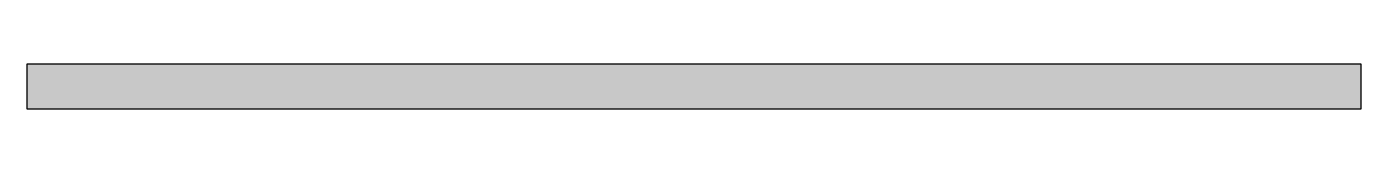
# Model space of a CAD drawing. Header units: metres. Extents: x 0 to 9, y -0.15 to 0.15.
import ezdxf

# ---------------------------------------------------------------- set-up
doc = ezdxf.new("R2010")
doc.units = ezdxf.units.M

msp = doc.modelspace()

# ---------------------------------------------------------------- hatches: boundary and pattern name
h = msp.add_hatch(color=256)
h.dxf.hatch_style = 1
h.paths.add_polyline_path([(0, 0.15), (0, -0.15), (9, -0.15), (9, 0.15)])

# ---------------------------------------------------------------- linework, layer by layer
at = {"flags": 128}
msp.add_lwpolyline([(0, -0.15), (9, -0.15), (9, 0.15), (0, 0.15)], close=True, dxfattribs=at)

doc.saveas('drawing.dxf')
